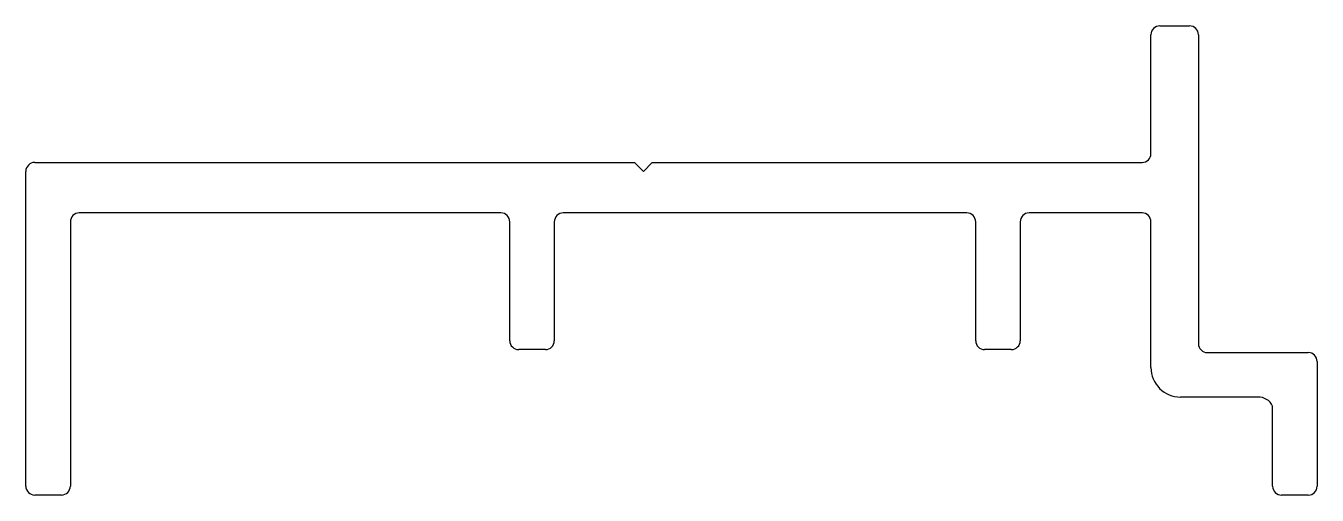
# Model space of a CAD drawing. Extents: x -24745.1 to -24701.6, y 9443 to 9458.8.
import ezdxf

# ---------------------------------------------------------------- set-up
doc = ezdxf.new("R2010")
doc.units = 0
doc.header["$LTSCALE"] = 7.5
doc.header["$MEASUREMENT"] = 0
doc.layers.get('0').update_dxf_attribs({"linetype": 'CONTINUOUS'})

msp = doc.modelspace()

# ---------------------------------------------------------------- linework, layer by layer
for p, q in [((-24706.937, 9458.792), (-24705.937, 9458.792)), ((-24707.237, 9454.492), (-24707.237, 9458.492)), ((-24705.637, 9458.492), (-24705.637, 9448.092)), ((-24745.141, 9443.296), (-24745.141, 9453.892)), ((-24744.841, 9454.192), (-24724.637, 9454.192)), ((-24724.637, 9454.192), (-24724.337, 9453.892)), ((-24724.337, 9453.892), (-24724.037, 9454.192)), ((-24724.037, 9454.192), (-24707.537, 9454.192)), ((-24729.137, 9452.492), (-24743.341, 9452.492)), ((-24713.441, 9452.492), (-24727.037, 9452.492)), ((-24707.537, 9452.492), (-24711.341, 9452.492)), ((-24743.641, 9452.192), (-24743.641, 9443.296)), ((-24728.837, 9448.192), (-24728.837, 9452.192)), ((-24727.337, 9452.192), (-24727.337, 9448.192)), ((-24713.141, 9448.192), (-24713.141, 9452.192)), ((-24711.641, 9452.192), (-24711.641, 9448.192)), ((-24707.237, 9447.292), (-24707.237, 9452.192)), ((-24727.637, 9447.892), (-24728.537, 9447.892)), ((-24711.941, 9447.892), (-24712.841, 9447.892)), ((-24705.337, 9447.792), (-24701.937, 9447.792)), ((-24701.637, 9447.492), (-24701.637, 9443.292)), ((-24703.638, 9446.292), (-24706.237, 9446.292)), ((-24703.137, 9443.292), (-24703.137, 9445.992)), ((-24743.941, 9442.996), (-24744.841, 9442.996)), ((-24701.937, 9442.992), (-24702.837, 9442.992))]:
    msp.add_line(p, q)
for centre, radius, start, end in [((-24706.937, 9458.492), 0.3, 90, 180), ((-24705.937, 9458.492), 0.3, 360, 90), ((-24707.537, 9454.492), 0.3, 270, 360), ((-24744.841, 9453.892), 0.3, 90, 180), ((-24743.341, 9452.192), 0.3, 90, 180), ((-24729.137, 9452.192), 0.3, 0, 90), ((-24727.037, 9452.192), 0.3, 90, 180), ((-24713.441, 9452.192), 0.3, 0, 90), ((-24711.341, 9452.192), 0.3, 90, 180), ((-24707.537, 9452.192), 0.3, 360, 90), ((-24728.537, 9448.192), 0.3, 180, 270), ((-24727.637, 9448.192), 0.3, 270, 0), ((-24712.841, 9448.192), 0.3, 180, 270), ((-24711.941, 9448.192), 0.3, 270, 0), ((-24705.337, 9448.092), 0.3, 180, 270), ((-24701.937, 9447.492), 0.3, 360, 90), ((-24706.237, 9447.292), 1, 180, 270), ((-24703.614, 9445.763), 0.529, 25.5844, 92.584), ((-24744.841, 9443.296), 0.3, 180, 270), ((-24743.941, 9443.296), 0.3, 270, 0), ((-24702.837, 9443.292), 0.3, 180, 270), ((-24701.937, 9443.292), 0.3, 270, 0)]:
    msp.add_arc(centre, radius, start, end)

doc.saveas('drawing.dxf')
